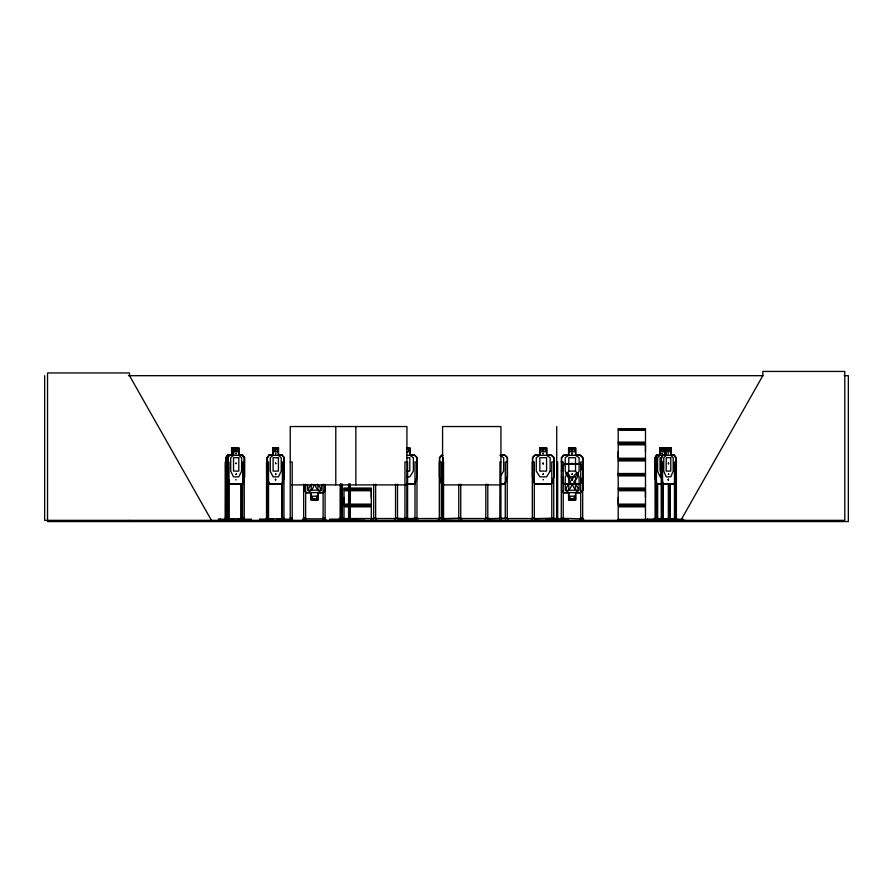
<?xml version="1.0" encoding="UTF-8"?>
<svg xmlns="http://www.w3.org/2000/svg" width="893" height="893" viewBox="0 0 893 893"><rect width="100%" height="100%" fill="white"/><g stroke="black" fill="none" stroke-linecap="round" stroke-linejoin="round"><path stroke-width="1.34" d="M344.017 504.132L344.017 490.737L371.321 490.737L371.298 504.132L344.017 504.132L344.051 497.434M371.298 497.434L371.298 490.737M618.224 504.132L618.224 497.434M618.224 458.243L618.224 451.545M645.46 497.434L645.46 490.737L618.19 490.737L618.19 504.132L645.494 504.132L645.494 490.737M645.46 451.545L645.46 444.837L618.19 444.837L618.19 458.243L645.494 458.243L645.494 444.837M329.785 520.351L339.262 520.161M546.192 520.239L568.06 520.161M546.181 519.168L568.06 519.246L568.071 520.351L558.493 520.05M329.796 520.05L364.846 520.351M275.725 453.488L275.569 453.588M662.003 450.753L662.26 449.96L662.472 450.753M668.154 450.753L668.41 449.96M235.819 450.775L235.998 449.983M275.435 450.775L275.669 449.96L275.457 450.753M358.16 519.246L329.785 519.146L329.796 520.239M674.137 484.039L675.979 476.895L675.979 457.607L674.26 455.073L670.922 455.073M675.979 476.895L674.304 484.039L656.522 484.039L655.015 476.895L656.701 484.039M542.81 450.775L543.1 449.96M668.344 463.054L668.544 463.824M235.942 450.474L236.053 449.96M235.942 463.545L236.042 463.143M242.383 483.794L244.258 476.851M242.516 484.039L244.414 476.851L244.448 457.607L242.461 455.073M238.654 455.073L242.617 455.073L244.593 457.607L244.593 476.895L242.673 484.039L227.536 484.039M647.47 520.161L647.559 519.146L647.592 520.351M282.054 483.794L283.952 476.851M282.188 484.039L284.097 476.851L284.141 457.607L282.054 455.318M282.132 455.073L284.287 457.607L284.287 476.895L282.333 484.039L268.838 484.039L267.074 476.895L268.983 484.039M235.998 463.054L236.176 463.634M646.376 520.351L685.11 520.351M647.068 520.161L647.168 519.146L683.045 519.246M662.427 520.306L662.606 462.005L661.255 462.005M275.591 463.054L275.904 463.847L275.703 463.054M220.136 519.246L220.102 520.161M233.854 520.351L233.854 519.146L233.609 520.206L217.847 520.351M258.925 520.351L273.001 520.206L273.202 519.146L273.236 520.351M259.729 520.161L259.852 519.146L273.236 519.146M218.673 520.161L218.796 519.146L218.83 520.351M542.832 450.753L543.402 450.775M571.788 450.753L572.056 449.96L571.754 450.775M416.975 476.851L414.586 483.794L406.326 483.794M507.246 476.851L504.846 483.794L500.727 483.794M553.749 476.851L551.349 483.794L534.84 483.794L532.686 476.851L532.686 457.741L534.84 455.318L551.349 455.318L553.749 457.707L553.749 518.967M561.396 471.024L563.863 463.88L580.718 463.88L582.939 471.024M561.63 471.069L564.03 464.126L580.539 464.126L582.694 471.069M571.877 463.545C573.362 463.277 571.029 464.606 571.944 463.054M582.694 476.851L580.294 483.794L563.784 483.794L561.63 476.851M582.928 476.895L580.461 484.039L563.606 484.039L561.396 476.895M543 463.054L542.732 463.802L543.402 463.847M618.19 460.944L645.494 460.944L645.494 473.859L618.056 474.395L645.516 474.429M289.745 520.161L289.957 519.168L289.935 520.351M301.979 520.351L303.508 520.05L302.894 520.206M303.04 520.05L303.14 519.146L303.196 520.351M303.508 519.246L303.04 519.246M394.103 520.351L395.119 520.161M437.871 520.351L438.887 520.161M484.374 520.351L485.39 520.161M530.877 520.351L531.893 520.161M680.846 520.351L762.823 375.685L762.823 371.432L844.789 371.432L844.789 520.351L44.65 520.351L44.65 375.685M314.057 484.709C312.996 492.467 303.631 492.322 311.847 484.129M656.199 456.792L657.181 455.073M656.388 456.792L657.371 455.073M655.105 518.967L655.015 457.64L656.567 455.073L660.53 455.073M655.183 457.741L656.746 455.073M655.35 457.741L656.824 455.318M661.244 520.351L661.166 457.64L662.729 455.073L667.049 455.073M661.333 457.741L662.896 455.073M662.974 455.318L661.512 457.741L661.512 476.851L662.974 483.794M500.783 475.712L503.652 471.113L503.652 457.707L500.962 455.921M568.819 471.069L565.224 476.806L565.224 490.212L568.819 492.601L568.819 499.779L575.516 499.779L575.516 492.601L579.099 490.212L579.099 476.806L575.516 471.069L575.516 457.707L568.808 457.707L568.808 471.113L575.516 471.069M575.516 476.851L579.099 471.113L579.099 457.707L575.516 455.318L575.505 448.141L568.808 448.141L568.808 455.318L565.224 457.707L565.224 471.113L568.808 476.851L575.516 476.806L575.516 490.212L568.819 490.212L568.819 476.806M227.469 520.351L227.57 457.64L229.512 455.073M227.76 457.741L229.59 455.318M266.974 520.351L267.074 457.64L269.039 455.073M267.264 457.741L268.972 455.318L282.199 455.318M269.117 455.318L267.409 457.741L267.409 476.851L269.117 483.794M225.628 518.967L225.728 457.64L227.726 455.073M225.929 457.741L227.67 455.318L242.539 455.318M227.815 455.318L226.063 457.741L226.063 476.851L227.235 481.483M617.978 474.038L618.224 460.944M325.097 490.19L322.931 492.601L306.433 492.601L304.033 490.212L304.044 484.743M441.722 455.073L439.445 457.64L439.445 476.895L441.655 484.039M582.694 490.19L580.539 492.601L564.03 492.601L561.63 490.212L561.63 457.741L563.784 455.318L580.294 455.318L582.694 457.707L582.683 520.351M618.123 520.318L645.516 519.793L645.46 506.833L618.19 506.833L618.168 519.815M668.567 474.451L668.578 473.837M236.12 453.488L235.975 453.499M442.403 520.161L441.89 520.306M572.112 453.488L572.067 453.968M653.151 520.206L653.319 519.146L653.352 520.351M275.502 479.295L275.524 480.11M236.154 453.968L236.12 453.242M275.747 453.968L275.714 453.242M662.249 453.499L662.271 453.968M543.1 453.499L543.123 453.968M668.41 480.021L668.41 479.284M668.399 480.11L668.41 479.374M128.458 375.685L763.247 375.685M844.164 375.685L848.35 375.685L848.35 521.568L47.53 521.568L47.53 372.95L129.507 372.95L129.507 375.685L211.474 520.351M618.168 428.673L645.516 428.673M618.19 442.135L645.494 442.135L645.494 429.22L618.168 429.187L618.224 442.135M618.001 443.073L645.684 443.073M618.001 443.899L645.684 443.899M406.449 447.895L410.032 447.895L410.032 455.073L414.676 455.073L417.21 457.607L417.21 476.895L414.754 484.039L406.974 484.039M238.788 448.141L231.756 448.141L231.89 455.318M272.957 448.141L278.415 448.141M407.119 448.141L409.798 448.141L409.798 455.318L413.381 457.707L413.381 471.113L409.798 476.851L407.119 476.851M660.061 448.141L665.006 448.141M666.211 448.141L670.944 448.141M406.449 449.335L408.603 449.335L408.603 451.724L406.449 451.724M543.089 453.231L542.977 453.588M572.112 453.242L571.922 453.588M662.249 453.231L662.093 453.923M668.399 453.231L668.243 453.923M227.592 455.073L233.341 455.073M268.893 455.073L272.912 455.073M282.277 455.073L278.46 455.073L278.605 447.895L272.767 447.895L272.767 455.073M500.303 455.073L504.947 455.073L507.481 457.607L507.481 476.895L505.025 484.039L501.129 484.039M407.119 455.318L414.586 455.318L416.975 457.707L416.975 518.967M443.028 455.318L441.834 455.318L439.68 457.741L439.68 476.851L441.834 483.794M500.069 455.318L504.846 455.318L507.246 457.707L507.246 518.967M656.645 455.318L674.193 455.318M225.728 457.64L225.873 476.895L227.369 482.845M227.57 457.64L227.715 476.895L229.456 484.039M267.074 457.64L267.219 476.895M407.119 457.707L409.798 457.707L409.798 471.113L407.119 471.113M655.015 457.64L655.194 476.895M661.166 457.64L661.345 476.895L662.852 484.039M674.081 455.073L675.979 457.607M618.001 459.181L645.684 459.181M618.001 460.007L645.684 460.007M244.258 462.005L242.717 462.005L242.539 520.351M283.952 462.005L282.389 462.005L282.389 520.351M290.236 462.005L292.212 462.005L292.212 520.351M416.975 462.005L414.999 462.005L414.999 518.967M442.571 462.005L443.564 462.005L443.564 518.23M500.928 462.005L499.946 462.005L499.834 518.833M507.246 462.005L505.271 462.005L505.271 518.967M553.749 462.005L551.774 462.005L551.774 518.967M556.73 462.005L557.511 462.005L557.5 518.23M561.262 462.005L563.237 462.005L563.226 518.967M582.683 462.005L580.707 462.005L580.707 520.351M655.105 462.005L656.444 462.005L656.444 518.967M618.224 473.513L645.46 473.513M618.168 474.574L645.516 474.574M618.224 475.902L645.46 475.902M225.873 476.895L227.235 482.845M227.715 476.895L229.311 484.039M661.345 476.895L662.673 484.039M235.986 479.374L235.986 480.021M275.58 479.374L275.58 480.021M571.944 479.374L571.944 480.021M227.67 483.794L242.539 483.794M268.972 483.794L282.199 483.794M656.645 483.794L674.193 483.794M291.609 484.899L405.567 484.899M442.582 484.899L500.928 484.899M344.017 488.036L371.321 488.036M618.19 488.036L645.494 488.036L645.494 475.109L618.168 475.076L618.224 488.036M343.827 488.973L371.51 488.973M618.001 488.973L645.684 488.973M343.827 489.799L371.51 489.799M618.001 489.799L645.684 489.799M343.827 505.07L371.51 505.07M618.001 505.07L645.684 505.07M343.827 505.896L371.51 505.896M618.001 505.896L645.684 505.896M224.98 518.23L229.2 518.23L229.2 518.833M340.11 518.23L342.588 518.23L342.577 518.833M348.404 518.23L350.424 518.23L350.357 518.833L349.699 518.23M375.864 518.23L370.818 518.833M395.32 518.23L405.601 518.833M407.777 518.23L404.741 518.23L404.741 518.833M417.198 518.23L408.224 518.833M439.088 518.23L441.522 518.23L441.522 518.833L460.967 518.23M442.459 518.23L443.676 518.833M485.591 518.23L488.024 518.23L488.024 518.833L507.47 518.23M499.823 518.23L501.051 518.23M532.094 518.23L534.527 518.23L534.527 518.833L553.973 518.23M556.506 518.23L557.734 518.23M561.016 518.23L580.483 518.833M654.904 518.23L657.862 518.23M668.131 518.23L670.42 518.23M674.282 518.23L676.57 518.23L676.526 520.351M228.72 518.833L242.539 518.833M268.257 518.833L282.21 518.833M305.852 518.833L322.886 518.833M341.126 518.833L340.333 518.833L340.367 483.939M342.052 518.833L344.798 518.833M674.874 518.833L656.601 518.833L656.601 518.23M218.707 519.246L233.854 519.146M251.234 520.206L251.123 519.246L236.734 519.246M281.351 519.246L277.343 519.246M283.907 519.146L290.694 519.246L290.582 520.351M416.886 519.168L398.021 519.246M618.224 519.413L645.46 519.413M218.707 520.05L233.732 520.05M244.325 520.05L251.123 520.05M259.763 520.05L273.124 520.05M284.019 520.05L290.694 520.05M325.231 520.05L325.845 520.206M583.442 520.206L582.828 520.05L584.357 520.351M647.101 520.05L661.278 520.05M681.705 520.05L668.433 520.206M236.857 520.206L251.949 520.351M398.099 520.206L418.415 520.351M406.873 518.23L406.94 426.541L290.236 426.541L290.236 520.351M236.221 473.904L235.975 474.585L236.265 473.937M543.357 473.837L542.922 474.551L543.357 473.937M275.87 473.837L275.569 474.585L275.87 473.937M582.828 519.246L583.285 520.05M507.671 520.161L508.686 520.351M461.168 520.161L462.183 520.351M376.065 520.161L377.08 520.351M325.231 519.246L325.532 520.351M325.275 520.161L326.749 520.351M572.301 473.937L571.866 474.551L572.301 473.837M277.377 520.161L291.542 520.351M251.123 519.246L251 520.351M668.321 519.246L668.221 520.351M501.107 520.161L501.687 520.351M668.556 473.926L668.589 474.462M561.396 490.313L563.929 492.847L568.584 492.847L568.584 500.024L575.762 500.024L575.762 492.847L580.651 492.847L582.939 490.279L582.928 457.607L580.394 455.073L575.751 455.073L575.751 447.895L568.573 447.895L568.573 455.073L563.673 455.073L561.396 457.64L561.262 518.967M242.383 455.318L244.258 457.707L244.258 520.351M674.014 455.318L675.644 457.707M317.328 484.162C325.32 492.266 316.379 492.478 315.262 484.709M660.061 476.851L657.616 471.113L657.616 457.707L660.061 455.318L660.072 447.895M543.145 449.983L543.424 450.753M543.145 463.054L543.424 463.824M668.433 449.983L668.623 450.753M668.433 463.054L668.623 463.824M229.59 483.794L227.905 476.851L227.905 457.741M655.35 476.851L656.824 483.794M676.381 520.351L676.381 462.005L674.472 462.005L674.472 518.967M675.968 518.23L675.968 520.351M675.8 457.607L675.822 520.351M675.499 518.23L675.577 520.351M674.315 518.23L674.315 518.833M671.101 455.073L671.101 447.895L666.044 447.895L666.044 455.073M670.922 447.895L670.944 455.318M670.766 448.141L670.766 455.318L673.199 457.707L673.199 471.113L670.766 476.851L666.211 476.851L663.767 471.113L663.767 457.707L666.211 455.318L666.223 447.895M670.219 484.229L670.219 518.967M669.661 484.229L669.661 518.967M668.254 479.329L668.254 480.066M668.321 484.229L668.366 518.967M668.165 518.23L668.165 518.833M666.39 448.141L666.39 455.318M665.162 455.073L665.162 447.895L659.894 447.895L659.894 455.073M664.972 447.895L665.006 455.318M664.772 447.895L664.783 455.318M664.615 448.141L664.615 455.318M663.309 518.833L663.309 518.23L661.066 518.23L661.099 520.351M663.164 484.229L663.164 518.967M662.751 518.23L662.751 520.351M662.36 518.23L662.282 520.351M661.333 518.23L661.333 520.351M660.34 447.895L660.228 455.318M660.061 457.707L660.061 471.113M657.817 518.23L657.817 518.833M657.661 484.229L657.661 518.967M657.237 518.23L657.237 518.833M655.808 518.967L655.886 457.64L655.663 518.967M647.202 519.146L647.202 520.351M583.14 519.146L583.14 520.351M582.895 520.351L582.917 518.23L580.461 518.23L580.483 520.351M582.459 518.23L582.459 520.351M571.922 453.231L571.922 453.878M563.45 518.23L563.45 518.833M558.75 520.351L558.75 518.532L339.34 518.532L339.34 520.351M557.489 462.005L557.489 518.23M556.741 426.541L556.73 518.833M534.293 518.967L534.293 462.005L532.317 462.005L532.317 518.967M500.928 518.23L500.928 426.541L442.582 426.541L442.571 518.23M487.79 484.229L487.79 518.967M485.814 484.229L485.814 518.967M460.743 484.229L460.743 518.967M458.768 484.229L458.768 518.967M443.274 457.707L443.274 471.113M441.287 518.967L441.287 462.005L439.311 462.005L439.311 518.967M407.599 518.23L407.599 462.005L404.964 462.005L404.964 518.23M397.519 484.229L397.519 518.967M395.543 484.229L395.543 518.967M375.64 484.229L375.64 518.967M373.665 484.229L373.665 518.967M371.321 519.759L371.321 506.833L344.017 506.833L344.017 519.759M355.849 426.541L355.849 484.899M350.246 483.939L350.246 518.23M349.587 483.939L349.587 518.23M348.594 483.939L348.594 518.23M342.41 484.229L342.41 518.967M341.885 484.229L341.885 518.967M341.126 483.939L340.981 518.967M340.456 484.229L340.456 518.967M339.909 518.532L339.909 520.351M335.79 426.541L335.79 484.899M325.331 484.776L325.331 490.279L323.043 492.847L318.154 492.847L318.154 500.024L310.976 500.024L310.976 492.847L306.332 492.847L303.799 490.313L303.799 484.799M325.298 520.351L325.309 518.23L322.864 518.23L322.886 520.351M325.085 484.229L325.074 520.351M324.862 518.23L324.84 520.351M323.344 518.23L323.344 520.351M323.11 484.229L323.11 520.351M321.502 484.854L321.502 490.212L317.908 492.601L317.919 499.779L311.211 499.779L311.222 492.601L307.627 490.212L307.627 484.854M317.908 484.854L317.908 490.212L311.211 490.212L311.211 484.854M305.864 520.351L305.864 518.23L303.419 518.23L303.43 520.351M305.64 484.229L305.64 520.351M303.899 518.23L303.877 520.351M303.642 484.229L303.653 520.351M292.435 520.351L292.435 518.23L290.002 518.23L290.08 520.351M291.989 518.23L291.978 520.351M290.471 518.23L290.471 520.351M284.13 520.351L284.13 518.23L281.719 518.23L281.741 518.833M283.952 457.707L283.952 520.351M283.673 518.23L283.673 520.351M282.635 518.23L282.713 520.351M282.21 518.23L282.21 520.351M281.92 484.229L281.92 518.967M278.27 448.141L278.415 455.318L281.25 457.707L281.25 471.113L278.415 476.851L273.102 476.851L270.255 471.113L270.255 457.707L273.102 455.318L273.102 448.141M275.49 479.329L275.49 480.066M272.912 447.895L272.957 455.318M268.726 518.833L268.726 518.23L266.315 518.23L266.337 520.351M268.536 518.967L268.536 462.005L266.516 462.005L266.516 520.351L266.549 518.23M267.297 518.23L267.297 520.351M267.23 518.23L267.23 520.351M266.795 518.23L266.795 520.351M259.885 519.146L259.885 520.351M244.436 520.351L244.436 518.23L240.775 518.23L240.797 518.833M244.157 518.23L244.157 520.351M242.963 518.23L243.03 520.351M242.237 484.229L242.237 518.967M242.059 518.23L242.059 518.833M241.423 484.229L241.423 518.967M241.233 518.23L241.233 518.833M240.976 484.229L240.976 518.967M238.822 455.073L238.967 447.895L231.566 447.895L231.7 455.073M238.632 448.141L238.788 455.318L241.601 457.707L241.601 471.113L238.788 476.851L233.531 476.851L230.718 471.113L230.718 457.707L233.531 455.318L233.531 448.141M233.341 447.895L233.386 455.318M233.196 447.895L233.196 455.073M232.872 449.335L232.872 451.724M229.021 518.967L229.021 462.005L225.181 462.005L225.181 518.967M228.541 481.45L228.541 518.967M227.793 518.23L227.715 520.351M227.291 518.23L227.291 520.351M227.235 462.005L227.101 520.351M227.001 462.005L227.001 520.351M226.822 518.23L226.822 520.351M220.258 519.146L220.258 520.351M129.507 520.351L129.507 521.568M543.402 479.686C542.922 479.842 543.457 479.284 543.402 479.686M572.469 479.686C571.911 481.137 571.687 478.335 572.469 479.686M565.95 473.469L570.705 481.974C560.971 491.797 569.544 493.974 572.257 483.649C575.059 494.019 583.129 491.697 573.674 482.03C583.709 471.75 574.858 469.595 572.145 480.445L568.194 473.513L565.95 473.469M553.984 476.895L551.528 484.039L534.661 484.039L532.451 476.895L532.451 457.64L534.728 455.073L539.629 455.073L539.629 447.895L546.806 447.895L546.806 455.073L551.45 455.073L553.984 457.607L553.984 476.895M550.155 471.113L546.572 476.851L539.863 476.851L536.28 471.113L536.28 457.707L539.863 455.318L539.863 448.141L546.572 448.141L546.572 455.318L550.155 457.707L550.155 471.113M645.438 429.991L618.246 429.991L645.46 430.013M237.851 449.335L234.468 449.335L234.468 451.724L237.851 451.724L237.851 449.335M277.466 449.335L274.051 449.335L274.051 451.724L277.466 451.724L277.466 449.335M545.366 449.335L541.058 449.335L541.058 451.724L545.366 451.724L545.366 449.335M574.311 449.335L570.013 449.335L570.013 451.724L574.311 451.724L574.311 449.335M663.8 449.335L660.876 449.335L660.876 451.724L663.8 451.724L663.8 449.335M669.951 449.335L667.026 449.335L667.026 451.724L669.951 451.724L669.951 449.335M238.788 457.707L233.531 457.707L233.531 471.113L238.788 471.113L238.788 457.707M278.415 457.707L273.102 457.707L273.102 471.113L278.415 471.113L278.415 457.707M546.572 457.707L539.863 457.707L539.863 471.113L546.572 471.113L546.572 457.707M670.766 457.707L666.211 457.707L666.211 471.113L670.766 471.113L670.766 457.707M316.714 496.195L312.405 496.195L312.405 498.584L316.714 498.584L316.714 496.195M574.322 496.195L570.013 496.195L570.013 498.584L574.322 498.584L574.322 496.195M657.081 518.967L657.081 484.229L657.002 518.967M580.941 520.351L580.941 518.23L580.941 520.351M305.417 520.351L305.417 518.23L305.406 520.351"/></g></svg>
